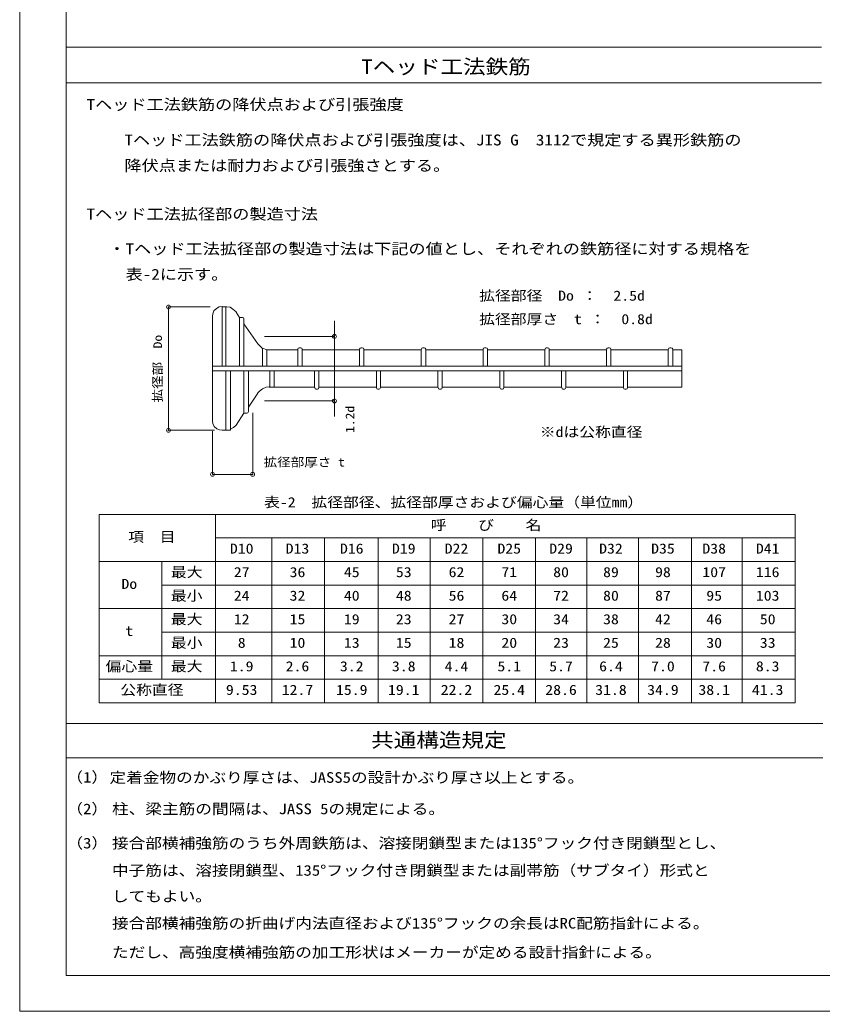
# Model space of a CAD drawing. Units: millimetres, scale not verified. Extents: x -890 to 863, y -296 to 296.
# Drawn here: x 38.4 to 242.8, y -296.4 to -43.8 of the extents above; entities that cross this region are included whole.
import ezdxf
from ezdxf.enums import TextEntityAlignment as Align

# ---------------------------------------------------------------- set-up
doc = ezdxf.new("R2010")
doc.units = ezdxf.units.MM
doc.header["$LTSCALE"] = 2
doc.header["$PDMODE"] = 32
doc.header["$PDSIZE"] = 1
doc.layers.add('0-0', color=7, linetype='Continuous', lineweight=18)
doc.layers.add('0-C__1-9__0-0_', color=7, linetype='Continuous', lineweight=18)
doc.styles.add('ＭＳ ゴシック', font='')
doc.styles.get('ＭＳ ゴシック').set_extended_font_data('MS Gothic')

msp = doc.modelspace()

# ---------------------------------------------------------------- linework, layer by layer
at = {"layer": '0-0'}
for p, q in [((58.639, -205.86), (235.922, -205.86)), ((58.639, -211.86), (235.921, -211.86))]:
    msp.add_line(p, q, dxfattribs=at)
at = {"layer": '0-C__1-9__0-0_'}
for p, q in [((50.268, 272.233), (50.268, -287.367)), ((50.268, -50.77), (242.635, -50.77)), ((50.268, -59.894), (242.635, -59.894)), ((89.944, -132.082), (89.944, -117)), ((90.931, -117), (89.944, -117)), ((90.931, -132.082), (90.931, -117)), ((94.434, -119.693), (93.535, -118.346)), ((87.522, -119.334), (87.522, -132.71)), ((95.151, -119.693), (94.434, -119.693)), ((94.434, -119.693), (94.434, -132.082)), ((95.512, -132.082), (95.512, -120.052)), ((99.103, -126.426), (95.512, -121.309)), ((100.269, -132.082), (100.269, -127.504)), ((101.346, -132.082), (101.346, -127.952)), ((101.437, -127.952), (101.975, -127.952)), ((109.248, -127.952), (101.975, -127.952)), ((109.248, -132.082), (109.248, -127.863)), ((109.606, -127.414), (109.964, -127.414)), ((110.325, -132.082), (110.325, -127.863)), ((124.957, -127.952), (110.325, -127.952)), ((124.957, -127.863), (124.957, -132.082)), ((125.406, -127.414), (125.676, -127.414)), ((126.034, -132.082), (126.034, -127.863)), ((140.669, -127.952), (126.034, -127.952)), ((140.669, -132.082), (140.669, -127.863)), ((141.118, -127.414), (141.477, -127.414)), ((141.836, -127.863), (141.836, -132.082)), ((156.47, -127.952), (141.836, -127.952)), ((156.47, -127.863), (156.47, -132.082)), ((156.829, -127.414), (157.097, -127.414)), ((157.547, -132.082), (157.547, -127.863)), ((172.181, -127.952), (157.547, -127.952)), ((172.181, -132.082), (172.181, -127.863)), ((172.539, -127.414), (172.899, -127.414)), ((173.259, -127.863), (173.259, -132.082)), ((187.892, -127.952), (173.259, -127.952)), ((187.892, -127.863), (187.892, -132.082)), ((188.342, -127.414), (188.61, -127.414)), ((203.603, -127.952), (188.969, -127.952)), ((203.603, -132.082), (203.603, -127.863)), ((204.052, -127.414), (204.321, -127.414)), ((204.769, -127.952), (204.769, -127.863)), ((204.769, -132.082), (204.769, -127.952)), ((204.769, -127.952), (207.105, -127.952)), ((207.105, -132.082), (207.105, -127.952)), ((89.944, -132.082), (87.522, -132.082)), ((87.522, -132.71), (87.522, -146.087)), ((90.931, -133.249), (87.522, -133.249)), ((90.931, -132.082), (89.944, -132.082)), ((90.931, -132.082), (94.434, -132.082)), ((90.931, -133.249), (90.931, -148.422)), ((90.931, -133.249), (92.1, -133.249)), ((95.512, -133.249), (92.1, -133.249)), ((92.1, -133.249), (92.1, -148.422)), ((94.434, -132.082), (95.512, -132.082)), ((95.512, -132.082), (100.269, -132.082)), ((96.678, -133.249), (95.512, -133.249)), ((95.512, -133.249), (95.512, -144.022)), ((102.603, -133.249), (96.678, -133.249)), ((96.678, -133.249), (96.678, -143.663)), ((101.346, -132.082), (100.269, -132.082)), ((101.346, -132.082), (109.248, -132.082)), ((102.153, -133.249), (102.153, -137.468)), ((103.771, -133.249), (102.603, -133.249)), ((103.23, -133.249), (103.23, -137.468)), ((103.771, -133.249), (207.105, -133.249)), ((110.325, -132.082), (109.248, -132.082)), ((110.325, -133.249), (109.248, -133.249)), ((110.325, -132.082), (207.105, -132.082)), ((113.467, -137.558), (113.467, -133.249)), ((114.632, -133.249), (114.632, -137.558)), ((124.957, -132.082), (126.034, -132.082)), ((129.267, -133.249), (129.267, -137.558)), ((130.344, -137.558), (130.344, -133.249)), ((141.836, -132.082), (140.669, -132.082)), ((144.888, -137.558), (144.888, -133.249)), ((146.056, -133.249), (146.056, -137.558)), ((156.47, -132.082), (157.547, -132.082)), ((160.688, -133.249), (160.688, -137.558)), ((161.766, -137.558), (161.766, -133.249)), ((173.259, -132.082), (172.181, -132.082)), ((176.4, -137.558), (176.4, -133.249)), ((177.567, -133.249), (177.567, -137.558)), ((192.201, -133.249), (192.201, -137.558)), ((193.279, -137.558), (193.279, -133.249)), ((204.769, -132.082), (203.603, -132.082)), ((207.105, -132.082), (207.105, -137.468)), ((101.975, -137.468), (102.603, -137.468)), ((103.771, -137.468), (102.603, -137.468)), ((113.467, -137.468), (103.771, -137.468)), ((114.185, -137.917), (113.825, -137.917)), ((129.267, -137.468), (114.632, -137.468)), ((129.625, -137.917), (129.894, -137.917)), ((144.888, -137.468), (130.344, -137.468)), ((145.337, -137.917), (145.697, -137.917)), ((160.688, -137.468), (146.056, -137.468)), ((161.138, -137.917), (161.407, -137.917)), ((176.4, -137.468), (161.766, -137.468)), ((176.758, -137.917), (177.119, -137.917)), ((192.201, -137.468), (177.567, -137.468)), ((192.56, -137.917), (192.83, -137.917)), ((193.279, -137.468), (207.105, -137.468)), ((99.103, -138.995), (96.678, -142.496)), ((93.535, -147.075), (95.512, -144.022)), ((96.228, -144.022), (95.512, -144.022)), ((92.1, -148.422), (90.931, -148.422)), ((58.639, -217.86), (58.639, -169.86)), ((58.639, -169.86), (235.921, -169.86)), ((65.25, -169.86), (214.682, -169.86)), ((88.239, -217.86), (88.239, -169.86)), ((235.921, -217.86), (235.921, -169.86)), ((235.921, -175.86), (88.239, -175.86)), ((89.211, -175.86), (215.654, -175.86)), ((102.65, -217.86), (102.65, -175.86)), ((116.089, -217.86), (116.089, -175.86)), ((129.723, -217.86), (129.723, -175.86)), ((142.967, -217.86), (142.967, -175.86)), ((156.406, -217.86), (156.406, -175.86)), ((169.845, -217.86), (169.845, -175.86)), ((182.923, -217.86), (182.923, -175.86)), ((196.048, -217.86), (196.048, -175.86)), ((209.585, -217.86), (209.585, -175.86)), ((222.441, -217.86), (222.441, -175.86)), ((235.921, -181.86), (58.639, -181.86)), ((65.25, -181.86), (214.682, -181.86)), ((74.606, -211.86), (74.606, -181.86)), ((235.921, -187.86), (74.606, -187.86)), ((76.744, -187.86), (214.682, -187.86)), ((235.921, -193.86), (58.639, -193.86)), ((65.25, -193.86), (214.682, -193.86)), ((235.921, -199.86), (74.606, -199.86)), ((76.744, -199.86), (214.682, -199.86)), ((58.639, -217.86), (235.921, -217.86)), ((65.25, -217.86), (214.682, -217.86)), ((50.268, -223.097), (243.042, -223.097)), ((50.268, -231.872), (243.042, -231.872)), ((852.268, -287.367), (50.268, -287.367))]:
    msp.add_line(p, q, dxfattribs=at)
at = {"layer": '0-C__1-9__0-0_', "color": 8}
for p, q in [((76.302, -117), (76.302, -148.422)), ((86.944, -117), (76.302, -117)), ((118.589, -144.937), (118.589, -120.509)), ((100.758, -124.509), (118.589, -124.509)), ((100.758, -140.937), (118.589, -140.937)), ((97.758, -143.937), (97.758, -159.649)), ((88.023, -148.422), (76.302, -148.422)), ((87.522, -148.63), (87.522, -159.649)), ((87.522, -159.649), (97.758, -159.649))]:
    msp.add_line(p, q, dxfattribs=at)
at = {"layer": '0-C__1-9__0-0_'}
msp.add_lwpolyline([(38.432, 284.683), (862.614, 284.683), (862.614, -296.433), (38.432, -296.433)], close=True, dxfattribs=at)
for points in [[(89.944, -116.909), (89.226, -117), (88.509, -117.359), (87.88, -117.987), (87.61, -118.705), (87.522, -119.334)], [(93.535, -118.257), (92.727, -117.538), (92.01, -117.089), (91.201, -117), (90.931, -117)], [(95.512, -120.052), (95.42, -119.783), (95.151, -119.693)], [(99.103, -126.426), (99.91, -127.234), (100.269, -127.593)], [(100.269, -127.504), (101.168, -127.863), (101.437, -127.952)], [(109.606, -127.414), (109.337, -127.504), (109.248, -127.773)], [(110.325, -127.773), (110.235, -127.504), (109.964, -127.414)], [(125.406, -127.414), (125.139, -127.504), (124.957, -127.773)], [(126.034, -127.773), (125.946, -127.504), (125.676, -127.414)], [(141.118, -127.414), (140.848, -127.504), (140.759, -127.773)], [(141.836, -127.773), (141.657, -127.504), (141.477, -127.414)], [(156.829, -127.414), (156.56, -127.504), (156.47, -127.773)], [(157.547, -127.773), (157.458, -127.504), (157.188, -127.414)], [(172.631, -127.414), (172.36, -127.504), (172.272, -127.773)], [(173.259, -127.773), (173.167, -127.504), (172.899, -127.414)], [(188.342, -127.414), (188.071, -127.504), (187.892, -127.773)], [(187.892, -132.082), (188.969, -132.082), (188.969, -127.863)], [(188.969, -127.773), (188.879, -127.504), (188.61, -127.414)], [(204.052, -127.414), (203.782, -127.504), (203.694, -127.773)], [(204.769, -127.773), (204.591, -127.504), (204.321, -127.414)], [(101.975, -137.379), (101.168, -137.468), (100.269, -137.828), (99.461, -138.456), (99.103, -138.905)], [(113.555, -137.558), (113.646, -137.828), (113.916, -137.917)], [(114.274, -137.917), (114.544, -137.828), (114.632, -137.558)], [(129.267, -137.558), (129.357, -137.828), (129.625, -137.917)], [(129.894, -137.917), (130.166, -137.828), (130.344, -137.558)], [(144.979, -137.558), (145.068, -137.828), (145.337, -137.917)], [(145.697, -137.917), (145.967, -137.828), (146.056, -137.558)], [(160.688, -137.558), (160.868, -137.828), (161.138, -137.917)], [(161.407, -137.917), (161.677, -137.828), (161.766, -137.558)], [(176.49, -137.558), (176.58, -137.828), (176.85, -137.917)], [(177.208, -137.917), (177.387, -137.828), (177.567, -137.558)], [(192.201, -137.558), (192.292, -137.828), (192.56, -137.917)], [(192.919, -137.917), (193.189, -137.828), (193.279, -137.558)], [(96.228, -144.022), (96.499, -143.933), (96.678, -143.663)], [(87.522, -146.087), (87.61, -146.716), (87.969, -147.434), (88.599, -148.063), (89.316, -148.331), (89.944, -148.422)], [(89.944, -148.422), (90.931, -148.422), (91.023, -148.422)], [(92.1, -148.152), (92.907, -147.703), (93.535, -147.075)]]:
    msp.add_lwpolyline(points, dxfattribs=at)
at = {"layer": '0-C__1-9__0-0_', "color": 8}
for p in [(76.302, -117), (118.589, -124.509), (118.589, -140.937), (76.302, -148.422), (87.522, -159.649), (97.758, -159.649)]:
    msp.add_point(p, dxfattribs=at)

# ---------------------------------------------------------------- texts
at = {"layer": '0-C__1-9__0-0_', "style": 'ＭＳ ゴシック', "width": 1.15}
for s, height, p in [('Tヘッド工法鉄筋', 3.666, (125.47, -58.705)), ('Tヘッド工法鉄筋の降伏点および引張強度', 2.785, (55.429, -67.641)), ('Tヘッド工法鉄筋の降伏点および引張強度は、JIS G\u30003112で規定する異形鉄筋の', 2.785, (65.079, -76.675)), ('降伏点または耐力および引張強さとする。', 2.785, (65.079, -83.186)), ('Tヘッド工法拡径部の製造寸法', 2.785, (55.429, -95.552)), ('・Tヘッド工法拡径部の製造寸法は下記の値とし、それぞれの鉄筋径に対する規格を', 2.785, (60.992, -104.4)), ('\u3000表-2に示す。', 2.785, (60.992, -110.911)), ('\u3000\u3000\u3000\u3000拡径部径\u3000Do ：\u30002.5d', 2.566, (139.353, -116.169)), ('\u3000\u3000\u3000\u3000拡径部厚さ\u3000t ：\u30000.8d', 2.566, (139.353, -122.149)), ('※dは公称直径', 2.566, (170.898, -150.897)), ('拡径部厚さ t', 2.199, (100.545, -158.316)), ('表-2\u3000拡径部径、拡径部厚さおよび偏心量（単位㎜）', 2.566, (100.65, -168.807)), ('呼\u3000\u3000び\u3000\u3000名', 2.566, (143.12, -174.61)), ('項\u3000目', 2.566, (66.041, -177.61)), ('D10', 2.566, (91.94, -180.61)), ('D13', 2.566, (106.157, -180.61)), ('D16', 2.566, (119.984, -180.61)), ('D19', 2.566, (133.229, -180.61)), ('D22', 2.566, (146.668, -180.61)), ('D25', 2.566, (160.107, -180.61)), ('D29', 2.566, (173.304, -180.61)), ('D32', 2.566, (186.017, -180.61)), ('D35', 2.566, (199.264, -180.61)), ('D38', 2.566, (212.314, -180.61)), ('D41', 2.566, (225.947, -180.61)), ('最大', 2.566, (76.911, -186.61)), ('27', 2.566, (92.946, -186.61)), ('36', 2.566, (107.163, -186.61)), ('45', 2.566, (120.991, -186.61)), ('53', 2.566, (134.235, -186.61)), ('62', 2.566, (147.674, -186.61)), ('71', 2.566, (161.113, -186.61)), ('80', 2.566, (174.311, -186.61)), ('89', 2.566, (187.023, -186.61)), ('98', 2.566, (200.27, -186.61)), ('107', 2.566, (212.314, -186.61)), ('116', 2.566, (225.947, -186.61)), ('Do', 2.566, (64.318, -189.61)), ('最小', 2.566, (76.911, -192.61)), ('24', 2.566, (92.946, -192.61)), ('32', 2.566, (107.163, -192.61)), ('40', 2.566, (120.991, -192.61)), ('48', 2.566, (134.235, -192.61)), ('56', 2.566, (147.674, -192.61)), ('64', 2.566, (161.113, -192.61)), ('72', 2.566, (174.311, -192.61)), ('80', 2.566, (187.023, -192.61)), ('87', 2.566, (200.27, -192.61)), ('95', 2.566, (213.32, -192.61)), ('103', 2.566, (225.947, -192.61)), ('最大', 2.566, (76.911, -198.61)), ('12', 2.566, (92.946, -198.61)), ('15', 2.566, (107.163, -198.61)), ('19', 2.566, (120.991, -198.61)), ('23', 2.566, (134.235, -198.61)), ('27', 2.566, (147.674, -198.61)), ('30', 2.566, (161.113, -198.61)), ('34', 2.566, (174.311, -198.61)), ('38', 2.566, (187.023, -198.61)), ('42', 2.566, (200.27, -198.61)), ('46', 2.566, (213.32, -198.61)), ('50', 2.566, (226.953, -198.61)), ('t', 2.566, (65.325, -201.61)), ('最小', 2.566, (76.911, -204.61)), ('8', 2.566, (93.952, -204.61)), ('10', 2.566, (107.163, -204.61)), ('13', 2.566, (120.991, -204.61)), ('15', 2.566, (134.235, -204.61)), ('18', 2.566, (147.674, -204.61)), ('20', 2.566, (161.113, -204.61)), ('23', 2.566, (174.311, -204.61)), ('25', 2.566, (187.023, -204.61)), ('28', 2.566, (200.27, -204.61)), ('30', 2.566, (213.32, -204.61)), ('33', 2.566, (226.953, -204.61)), ('偏心量', 2.566, (60.293, -210.61)), ('最大', 2.566, (76.911, -210.61)), ('1.9', 2.566, (91.94, -210.61)), ('2.6', 2.566, (106.157, -210.61)), ('3.2', 2.566, (119.984, -210.61)), ('3.8', 2.566, (133.229, -210.61)), ('4.4', 2.566, (146.668, -210.61)), ('5.1', 2.566, (160.107, -210.61)), ('5.7', 2.566, (173.304, -210.61)), ('6.4', 2.566, (186.017, -210.61)), ('7.0', 2.566, (199.264, -210.61)), ('7.6', 2.566, (212.314, -210.61)), ('8.3', 2.566, (225.947, -210.61)), ('公称直径', 2.566, (64.028, -216.61)), ('9.53', 2.566, (90.934, -216.61)), ('12.7', 2.566, (105.15, -216.61)), ('15.9', 2.566, (118.978, -216.61)), ('19.1', 2.566, (132.223, -216.61)), ('22.2', 2.566, (145.662, -216.61)), ('25.4', 2.566, (159.101, -216.61)), ('28.6', 2.566, (172.298, -216.61)), ('31.8', 2.566, (185.011, -216.61)), ('34.9', 2.566, (198.257, -216.61)), ('38.1', 2.566, (211.308, -216.61)), ('41.3', 2.566, (224.941, -216.61)), ('共通構造規定', 3.666, (127.931, -230.284)), ('（1）', 2.706, (50.306, -238.984)), ('定着金物のかぶり厚さは、JASS5の設計かぶり厚さ以上とする。', 2.706, (61.271, -239.057)), ('（2）', 2.706, (50.306, -247.057)), ('柱、梁主筋の間隔は、JASS 5の規定による。', 2.706, (61.907, -247.057)), ('（3）', 2.706, (50.306, -255.77)), ('接合部横補強筋のうち外周鉄筋は、溶接閉鎖型または135°フック付き閉鎖型とし、', 2.706, (61.907, -255.77)), ('中子筋は、溶接閉鎖型、135°フック付き閉鎖型または副帯筋（サブタイ）形式と', 2.706, (61.907, -262.731)), ('してもよい。', 2.706, (61.907, -269.327)), ('接合部横補強筋の折曲げ内法直径および135°フックの余長はRC配筋指針による。', 2.706, (61.907, -276.192)), ('ただし、高強度横補強筋の加工形状はメーカーが定める設計指針による。', 2.706, (61.907, -283.595))]:
    msp.add_text(s, height=height, dxfattribs=at).set_placement(p, align=Align.BOTTOM_LEFT)
for s, p in [('拡径部\u3000Do', (75.302, -141.336)), ('1.2d', (124.29, -149.08))]:
    msp.add_text(s, height=2.199, rotation=90, dxfattribs=at).set_placement(p, align=Align.BOTTOM_LEFT)

doc.saveas('drawing.dxf')
